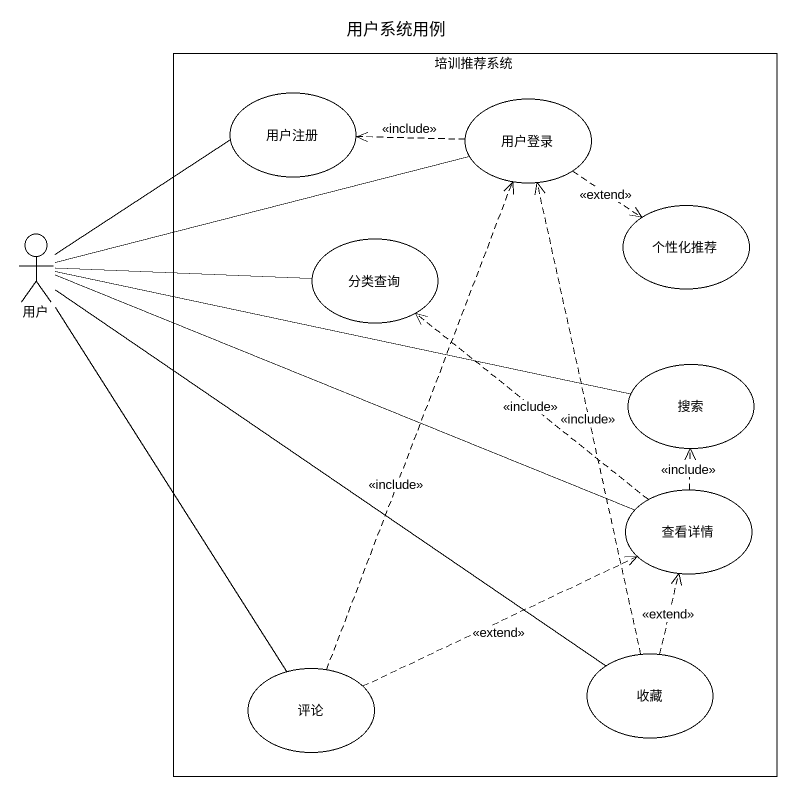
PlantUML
@startuml
title 用户系统用例
rectangle 培训推荐系统 {
  usecase 用户注册
  usecase 用户登录
  usecase 个性化推荐
  usecase 分类查询
  usecase 搜索
  usecase 查看详情
  usecase 评论
  usecase 收藏
}
actor 用户
用户登录 .left.> 用户注册 : <<include>>
用户登录 ..> 个性化推荐 : <<extend>>
用户 -right- 用户注册
用户 -right- 用户登录
用户 -right- 分类查询
用户 -right- 搜索
用户 -right- 查看详情
用户 -- 评论
用户 -- 收藏
查看详情 .up.> 分类查询 : <<include>>
查看详情 .up.> 搜索 : <<include>>
评论 .up.> 用户登录 : <<include>>
评论 .right.> 查看详情 : <<extend>>
收藏 .up.> 用户登录 : <<include>>
收藏 .up.> 查看详情 : <<extend>>
@enduml
